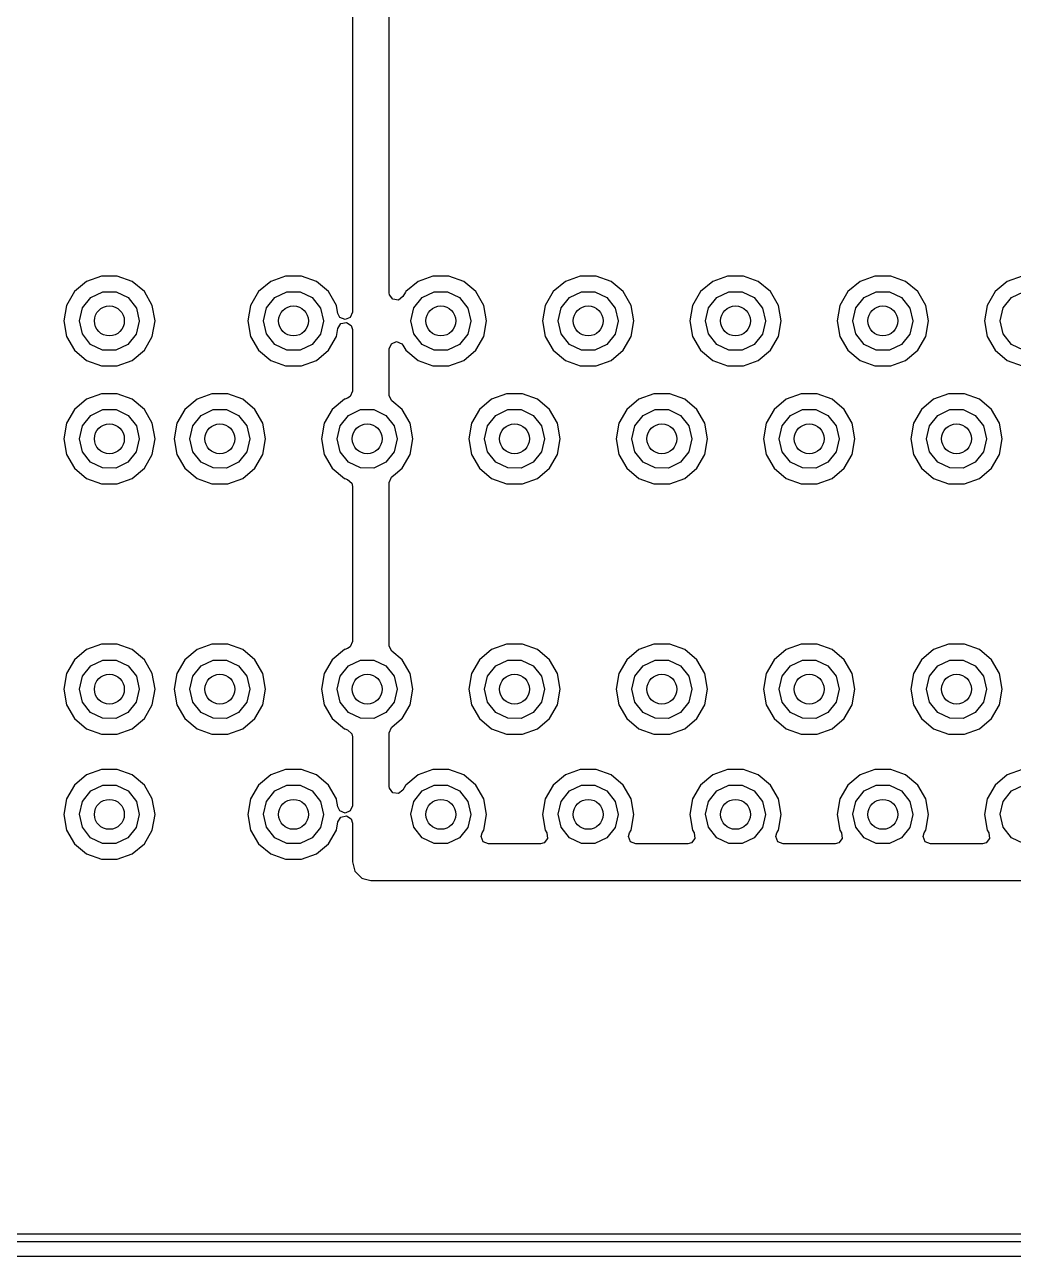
# Model space of a CAD drawing. Extents: x 2.01 to 4.77, y -4.11 to -1.35.
# Drawn here: x 2.5856 to 2.8498, y -4.1122 to -3.783 of the extents above; entities that cross this region are included whole.
import ezdxf

# ---------------------------------------------------------------- set-up
doc = ezdxf.new("R2010")
doc.units = 0
doc.header["$MEASUREMENT"] = 0
doc.layers.add('BLACK', color=7, linetype='CONTINUOUS')

msp = doc.modelspace()

# ---------------------------------------------------------------- linework, layer by layer
at = {"layer": 'BLACK', "linetype": 'CONTINUOUS'}
for p, q in [((2.68307, -3.85472), (2.68307, -3.75591)), ((2.67323, -3.77101), (2.67323, -3.85989)), ((2.60217, -3.85163), (2.59892, -3.85436)), ((2.60615, -3.85019), (2.60217, -3.85163)), ((2.61039, -3.85019), (2.60615, -3.85019)), ((2.61437, -3.85163), (2.61039, -3.85019)), ((2.61762, -3.85436), (2.61437, -3.85163)), ((2.65138, -3.85163), (2.64813, -3.85436)), ((2.65536, -3.85019), (2.65138, -3.85163)), ((2.6596, -3.85019), (2.65536, -3.85019)), ((2.66358, -3.85163), (2.6596, -3.85019)), ((2.66683, -3.85436), (2.66358, -3.85163)), ((2.69075, -3.85163), (2.6875, -3.85436)), ((2.69473, -3.85019), (2.69075, -3.85163)), ((2.69897, -3.85019), (2.69473, -3.85019)), ((2.70295, -3.85163), (2.69897, -3.85019)), ((2.7062, -3.85436), (2.70295, -3.85163)), ((2.73012, -3.85163), (2.72687, -3.85436)), ((2.7341, -3.85019), (2.73012, -3.85163)), ((2.73834, -3.85019), (2.7341, -3.85019)), ((2.74232, -3.85163), (2.73834, -3.85019)), ((2.74557, -3.85436), (2.74232, -3.85163)), ((2.76949, -3.85163), (2.76624, -3.85436)), ((2.77347, -3.85019), (2.76949, -3.85163)), ((2.77771, -3.85019), (2.77347, -3.85019)), ((2.78169, -3.85163), (2.77771, -3.85019)), ((2.78494, -3.85436), (2.78169, -3.85163)), ((2.80886, -3.85163), (2.80561, -3.85436)), ((2.81284, -3.85019), (2.80886, -3.85163)), ((2.81708, -3.85019), (2.81284, -3.85019)), ((2.82106, -3.85163), (2.81708, -3.85019)), ((2.82431, -3.85436), (2.82106, -3.85163)), ((2.84823, -3.85163), (2.84498, -3.85436)), ((2.85221, -3.85019), (2.84823, -3.85163)), ((2.59892, -3.85436), (2.5968, -3.85803)), ((2.60329, -3.85594), (2.6065, -3.8544)), ((2.6065, -3.8544), (2.61005, -3.85441)), ((2.61005, -3.85441), (2.61326, -3.85595)), ((2.61974, -3.85803), (2.61762, -3.85436)), ((2.64813, -3.85436), (2.64601, -3.85803)), ((2.6525, -3.85594), (2.65571, -3.8544)), ((2.65571, -3.8544), (2.65927, -3.85441)), ((2.65927, -3.85441), (2.66247, -3.85595)), ((2.66895, -3.85803), (2.66683, -3.85436)), ((2.68314, -3.85522), (2.68307, -3.85472)), ((2.68405, -3.85641), (2.68314, -3.85522)), ((2.68742, -3.85451), (2.68673, -3.8557)), ((2.6875, -3.85436), (2.68742, -3.85451)), ((2.69187, -3.85594), (2.69508, -3.8544)), ((2.69508, -3.8544), (2.69864, -3.85441)), ((2.69864, -3.85441), (2.70184, -3.85595)), ((2.70832, -3.85803), (2.7062, -3.85436)), ((2.72687, -3.85436), (2.72475, -3.85803)), ((2.73124, -3.85594), (2.73445, -3.8544)), ((2.73445, -3.8544), (2.73801, -3.85441)), ((2.73801, -3.85441), (2.74121, -3.85595)), ((2.74769, -3.85803), (2.74557, -3.85436)), ((2.76624, -3.85436), (2.76412, -3.85803)), ((2.77061, -3.85594), (2.77382, -3.8544)), ((2.77382, -3.8544), (2.77738, -3.85441)), ((2.77738, -3.85441), (2.78058, -3.85595)), ((2.78706, -3.85803), (2.78494, -3.85436)), ((2.80561, -3.85436), (2.80349, -3.85803)), ((2.80998, -3.85594), (2.81319, -3.8544)), ((2.81319, -3.8544), (2.81675, -3.85441)), ((2.81675, -3.85441), (2.81995, -3.85595)), ((2.82643, -3.85803), (2.82431, -3.85436)), ((2.84498, -3.85436), (2.84286, -3.85803)), ((2.84935, -3.85594), (2.85256, -3.8544)), ((2.5968, -3.85803), (2.59606, -3.8622)), ((2.60027, -3.86219), (2.60107, -3.85872)), ((2.60107, -3.85872), (2.60329, -3.85594)), ((2.61326, -3.85595), (2.61548, -3.85874)), ((2.61548, -3.85874), (2.61627, -3.8622)), ((2.62047, -3.8622), (2.61974, -3.85803)), ((2.64601, -3.85803), (2.64528, -3.8622)), ((2.64948, -3.86219), (2.65028, -3.85872)), ((2.65028, -3.85872), (2.6525, -3.85594)), ((2.66247, -3.85595), (2.66469, -3.85874)), ((2.66469, -3.85874), (2.66548, -3.8622)), ((2.66898, -3.8582), (2.66895, -3.85803)), ((2.66934, -3.86023), (2.66898, -3.8582)), ((2.68554, -3.85661), (2.68405, -3.85641)), ((2.68673, -3.8557), (2.68554, -3.85661)), ((2.68885, -3.86219), (2.68965, -3.85872)), ((2.68965, -3.85872), (2.69187, -3.85594)), ((2.70184, -3.85595), (2.70406, -3.85874)), ((2.70406, -3.85874), (2.70485, -3.8622)), ((2.70906, -3.8622), (2.70832, -3.85803)), ((2.72475, -3.85803), (2.72402, -3.8622)), ((2.72822, -3.86219), (2.72902, -3.85872)), ((2.72902, -3.85872), (2.73124, -3.85594)), ((2.74121, -3.85595), (2.74343, -3.85874)), ((2.74343, -3.85874), (2.74422, -3.8622)), ((2.74843, -3.8622), (2.74769, -3.85803)), ((2.76412, -3.85803), (2.76339, -3.8622)), ((2.76759, -3.86219), (2.76839, -3.85872)), ((2.76839, -3.85872), (2.77061, -3.85594)), ((2.78058, -3.85595), (2.7828, -3.85874)), ((2.7828, -3.85874), (2.78359, -3.8622)), ((2.7878, -3.8622), (2.78706, -3.85803)), ((2.80349, -3.85803), (2.80276, -3.8622)), ((2.80696, -3.86219), (2.80776, -3.85872)), ((2.80776, -3.85872), (2.80998, -3.85594)), ((2.81995, -3.85595), (2.82217, -3.85874)), ((2.82217, -3.85874), (2.82296, -3.8622)), ((2.82717, -3.8622), (2.82643, -3.85803)), ((2.84286, -3.85803), (2.84213, -3.8622)), ((2.84633, -3.86219), (2.84713, -3.85872)), ((2.84713, -3.85872), (2.84935, -3.85594)), ((2.66988, -3.86127), (2.66934, -3.86023)), ((2.67127, -3.86185), (2.66988, -3.86127)), ((2.67265, -3.86127), (2.67127, -3.86185)), ((2.67323, -3.85989), (2.67265, -3.86127)), ((2.59606, -3.8622), (2.5968, -3.86638)), ((2.60105, -3.86566), (2.60027, -3.86219)), ((2.61627, -3.86223), (2.61546, -3.8657)), ((2.61627, -3.8622), (2.61627, -3.86223)), ((2.61974, -3.86638), (2.62047, -3.8622)), ((2.64528, -3.8622), (2.64601, -3.86638)), ((2.65027, -3.86566), (2.64948, -3.86219)), ((2.66548, -3.86223), (2.66468, -3.8657)), ((2.66548, -3.8622), (2.66548, -3.86223)), ((2.66895, -3.86638), (2.66934, -3.86418)), ((2.66934, -3.86418), (2.67014, -3.86292)), ((2.67014, -3.86292), (2.67161, -3.86259)), ((2.67161, -3.86259), (2.67287, -3.8634)), ((2.67287, -3.8634), (2.67323, -3.86452)), ((2.67323, -3.86452), (2.67323, -3.88097)), ((2.68964, -3.86566), (2.68885, -3.86219)), ((2.70485, -3.86223), (2.70405, -3.8657)), ((2.70485, -3.8622), (2.70485, -3.86223)), ((2.70832, -3.86638), (2.70906, -3.8622)), ((2.72402, -3.8622), (2.72475, -3.86638)), ((2.72901, -3.86566), (2.72822, -3.86219)), ((2.74422, -3.86223), (2.74342, -3.8657)), ((2.74422, -3.8622), (2.74422, -3.86223)), ((2.74769, -3.86638), (2.74843, -3.8622)), ((2.76339, -3.8622), (2.76412, -3.86638)), ((2.76838, -3.86566), (2.76759, -3.86219)), ((2.78359, -3.86223), (2.78279, -3.8657)), ((2.78359, -3.8622), (2.78359, -3.86223)), ((2.78706, -3.86638), (2.7878, -3.8622)), ((2.80276, -3.8622), (2.80349, -3.86638)), ((2.80775, -3.86566), (2.80696, -3.86219)), ((2.82296, -3.86223), (2.82216, -3.8657)), ((2.82296, -3.8622), (2.82296, -3.86223)), ((2.82643, -3.86638), (2.82717, -3.8622)), ((2.84213, -3.8622), (2.84286, -3.86638)), ((2.84712, -3.86566), (2.84633, -3.86219)), ((2.5968, -3.86638), (2.59892, -3.87005)), ((2.60327, -3.86845), (2.60105, -3.86566)), ((2.60647, -3.87), (2.60327, -3.86845)), ((2.61324, -3.86847), (2.61003, -3.87001)), ((2.61546, -3.8657), (2.61324, -3.86847)), ((2.61762, -3.87005), (2.61974, -3.86638)), ((2.64601, -3.86638), (2.64813, -3.87005)), ((2.65248, -3.86845), (2.65027, -3.86566)), ((2.65568, -3.87), (2.65248, -3.86845)), ((2.66245, -3.86847), (2.65924, -3.87001)), ((2.66468, -3.8657), (2.66245, -3.86847)), ((2.66683, -3.87005), (2.66895, -3.86638)), ((2.68307, -3.86969), (2.68365, -3.86831)), ((2.68365, -3.86831), (2.68503, -3.86773)), ((2.68503, -3.86773), (2.68642, -3.86831)), ((2.68642, -3.86831), (2.68673, -3.86871)), ((2.69185, -3.86845), (2.68964, -3.86566)), ((2.69505, -3.87), (2.69185, -3.86845)), ((2.70182, -3.86847), (2.69861, -3.87001)), ((2.70405, -3.8657), (2.70182, -3.86847)), ((2.7062, -3.87005), (2.70832, -3.86638)), ((2.72475, -3.86638), (2.72687, -3.87005)), ((2.73122, -3.86845), (2.72901, -3.86566)), ((2.73442, -3.87), (2.73122, -3.86845)), ((2.74119, -3.86847), (2.73798, -3.87001)), ((2.74342, -3.8657), (2.74119, -3.86847)), ((2.74557, -3.87005), (2.74769, -3.86638)), ((2.76412, -3.86638), (2.76624, -3.87005)), ((2.77059, -3.86845), (2.76838, -3.86566)), ((2.77379, -3.87), (2.77059, -3.86845)), ((2.78056, -3.86847), (2.77735, -3.87001)), ((2.78279, -3.8657), (2.78056, -3.86847)), ((2.78494, -3.87005), (2.78706, -3.86638)), ((2.80349, -3.86638), (2.80561, -3.87005)), ((2.80996, -3.86845), (2.80775, -3.86566)), ((2.81316, -3.87), (2.80996, -3.86845)), ((2.81993, -3.86847), (2.81672, -3.87001)), ((2.82216, -3.8657), (2.81993, -3.86847)), ((2.82431, -3.87005), (2.82643, -3.86638)), ((2.84286, -3.86638), (2.84498, -3.87005)), ((2.84933, -3.86845), (2.84712, -3.86566)), ((2.85253, -3.87), (2.84933, -3.86845)), ((2.59892, -3.87005), (2.60217, -3.87277)), ((2.61003, -3.87001), (2.60647, -3.87)), ((2.61437, -3.87277), (2.61762, -3.87005)), ((2.64813, -3.87005), (2.65138, -3.87277)), ((2.65924, -3.87001), (2.65568, -3.87)), ((2.66358, -3.87277), (2.66683, -3.87005)), ((2.68307, -3.88205), (2.68307, -3.86969)), ((2.68673, -3.86871), (2.6875, -3.87005)), ((2.6875, -3.87005), (2.69075, -3.87277)), ((2.69861, -3.87001), (2.69505, -3.87)), ((2.70295, -3.87277), (2.7062, -3.87005)), ((2.72687, -3.87005), (2.73012, -3.87277)), ((2.73798, -3.87001), (2.73442, -3.87)), ((2.74232, -3.87277), (2.74557, -3.87005)), ((2.76624, -3.87005), (2.76949, -3.87277)), ((2.77735, -3.87001), (2.77379, -3.87)), ((2.78169, -3.87277), (2.78494, -3.87005)), ((2.80561, -3.87005), (2.80886, -3.87277)), ((2.81672, -3.87001), (2.81316, -3.87)), ((2.82106, -3.87277), (2.82431, -3.87005)), ((2.84498, -3.87005), (2.84823, -3.87277)), ((2.60217, -3.87277), (2.60615, -3.87422)), ((2.60615, -3.87422), (2.61039, -3.87422)), ((2.61039, -3.87422), (2.61437, -3.87277)), ((2.65138, -3.87277), (2.65536, -3.87422)), ((2.65536, -3.87422), (2.6596, -3.87422)), ((2.6596, -3.87422), (2.66358, -3.87277)), ((2.69075, -3.87277), (2.69473, -3.87422)), ((2.69473, -3.87422), (2.69897, -3.87422)), ((2.69897, -3.87422), (2.70295, -3.87277)), ((2.73012, -3.87277), (2.7341, -3.87422)), ((2.7341, -3.87422), (2.73834, -3.87422)), ((2.73834, -3.87422), (2.74232, -3.87277)), ((2.76949, -3.87277), (2.77347, -3.87422)), ((2.77347, -3.87422), (2.77771, -3.87422)), ((2.77771, -3.87422), (2.78169, -3.87277)), ((2.80886, -3.87277), (2.81284, -3.87422)), ((2.81284, -3.87422), (2.81708, -3.87422)), ((2.81708, -3.87422), (2.82106, -3.87277)), ((2.84823, -3.87277), (2.85221, -3.87422)), ((2.60615, -3.88168), (2.60217, -3.88313)), ((2.61039, -3.88168), (2.60615, -3.88168)), ((2.61437, -3.88313), (2.61039, -3.88168)), ((2.63568, -3.88168), (2.63169, -3.88313)), ((2.63991, -3.88168), (2.63568, -3.88168)), ((2.6439, -3.88313), (2.63991, -3.88168)), ((2.67323, -3.88097), (2.67265, -3.88236)), ((2.71442, -3.88168), (2.71043, -3.88313)), ((2.71865, -3.88168), (2.71442, -3.88168)), ((2.72264, -3.88313), (2.71865, -3.88168)), ((2.75379, -3.88168), (2.7498, -3.88313)), ((2.75802, -3.88168), (2.75379, -3.88168)), ((2.76201, -3.88313), (2.75802, -3.88168)), ((2.79316, -3.88168), (2.78917, -3.88313)), ((2.79739, -3.88168), (2.79316, -3.88168)), ((2.80138, -3.88313), (2.79739, -3.88168)), ((2.83253, -3.88168), (2.82854, -3.88313)), ((2.83677, -3.88168), (2.83253, -3.88168)), ((2.84075, -3.88313), (2.83677, -3.88168)), ((2.60217, -3.88313), (2.59892, -3.88586)), ((2.61762, -3.88586), (2.61437, -3.88313)), ((2.63169, -3.88313), (2.62845, -3.88586)), ((2.64714, -3.88586), (2.6439, -3.88313)), ((2.67106, -3.88313), (2.66782, -3.88586)), ((2.67122, -3.88307), (2.67106, -3.88313)), ((2.67194, -3.88281), (2.67122, -3.88307)), ((2.67122, -3.88307), (2.67122, -3.88307)), ((2.67265, -3.88236), (2.67194, -3.88281)), ((2.68308, -3.88222), (2.68307, -3.88205)), ((2.68377, -3.88355), (2.68308, -3.88222)), ((2.68651, -3.88586), (2.68377, -3.88355)), ((2.71043, -3.88313), (2.70719, -3.88586)), ((2.72589, -3.88586), (2.72264, -3.88313)), ((2.7498, -3.88313), (2.74656, -3.88586)), ((2.76526, -3.88586), (2.76201, -3.88313)), ((2.78917, -3.88313), (2.78593, -3.88586)), ((2.80463, -3.88586), (2.80138, -3.88313)), ((2.82854, -3.88313), (2.8253, -3.88586)), ((2.844, -3.88586), (2.84075, -3.88313)), ((2.59892, -3.88586), (2.5968, -3.88953)), ((2.60107, -3.89022), (2.60329, -3.88744)), ((2.60329, -3.88744), (2.6065, -3.8859)), ((2.6065, -3.8859), (2.61005, -3.8859)), ((2.61005, -3.8859), (2.61326, -3.88745)), ((2.61326, -3.88745), (2.61548, -3.89023)), ((2.61974, -3.88953), (2.61762, -3.88586)), ((2.62845, -3.88586), (2.62633, -3.88953)), ((2.63059, -3.89022), (2.63282, -3.88744)), ((2.63282, -3.88744), (2.63602, -3.8859)), ((2.63602, -3.8859), (2.63958, -3.8859)), ((2.63958, -3.8859), (2.64279, -3.88745)), ((2.64279, -3.88745), (2.645, -3.89023)), ((2.64926, -3.88953), (2.64714, -3.88586)), ((2.66782, -3.88586), (2.6657, -3.88953)), ((2.66996, -3.89022), (2.67219, -3.88744)), ((2.67219, -3.88744), (2.67539, -3.8859)), ((2.67539, -3.8859), (2.67895, -3.8859)), ((2.67895, -3.8859), (2.68216, -3.88745)), ((2.68216, -3.88745), (2.68437, -3.89023)), ((2.68863, -3.88953), (2.68651, -3.88586)), ((2.70719, -3.88586), (2.70507, -3.88953)), ((2.70933, -3.89022), (2.71156, -3.88744)), ((2.71156, -3.88744), (2.71476, -3.8859)), ((2.71476, -3.8859), (2.71832, -3.8859)), ((2.71832, -3.8859), (2.72153, -3.88745)), ((2.72153, -3.88745), (2.72374, -3.89023)), ((2.728, -3.88953), (2.72589, -3.88586)), ((2.74656, -3.88586), (2.74444, -3.88953)), ((2.7487, -3.89022), (2.75093, -3.88744)), ((2.75093, -3.88744), (2.75413, -3.8859)), ((2.75413, -3.8859), (2.75769, -3.8859)), ((2.75769, -3.8859), (2.7609, -3.88745)), ((2.7609, -3.88745), (2.76311, -3.89023)), ((2.76737, -3.88953), (2.76526, -3.88586)), ((2.78593, -3.88586), (2.78381, -3.88953)), ((2.78807, -3.89022), (2.7903, -3.88744)), ((2.7903, -3.88744), (2.7935, -3.8859)), ((2.7935, -3.8859), (2.79706, -3.8859)), ((2.79706, -3.8859), (2.80027, -3.88745)), ((2.80027, -3.88745), (2.80248, -3.89023)), ((2.80674, -3.88953), (2.80463, -3.88586)), ((2.8253, -3.88586), (2.82318, -3.88953)), ((2.82744, -3.89022), (2.82967, -3.88744)), ((2.82967, -3.88744), (2.83287, -3.8859)), ((2.83287, -3.8859), (2.83643, -3.8859)), ((2.83643, -3.8859), (2.83964, -3.88745)), ((2.83964, -3.88745), (2.84185, -3.89023)), ((2.84611, -3.88953), (2.844, -3.88586)), ((2.5968, -3.88953), (2.59606, -3.8937)), ((2.60027, -3.89369), (2.60107, -3.89022)), ((2.61548, -3.89023), (2.61627, -3.8937)), ((2.62047, -3.8937), (2.61974, -3.88953)), ((2.62633, -3.88953), (2.62559, -3.8937)), ((2.6298, -3.89369), (2.63059, -3.89022)), ((2.645, -3.89023), (2.6458, -3.8937)), ((2.65, -3.8937), (2.64926, -3.88953)), ((2.6657, -3.88953), (2.66496, -3.8937)), ((2.66917, -3.89369), (2.66996, -3.89022)), ((2.68437, -3.89023), (2.68517, -3.8937)), ((2.68937, -3.8937), (2.68863, -3.88953)), ((2.70507, -3.88953), (2.70433, -3.8937)), ((2.70854, -3.89369), (2.70933, -3.89022)), ((2.72374, -3.89023), (2.72454, -3.8937)), ((2.72874, -3.8937), (2.728, -3.88953)), ((2.74444, -3.88953), (2.7437, -3.8937)), ((2.74791, -3.89369), (2.7487, -3.89022)), ((2.76311, -3.89023), (2.76391, -3.8937)), ((2.76811, -3.8937), (2.76737, -3.88953)), ((2.78381, -3.88953), (2.78307, -3.8937)), ((2.78728, -3.89369), (2.78807, -3.89022)), ((2.80248, -3.89023), (2.80328, -3.8937)), ((2.80748, -3.8937), (2.80674, -3.88953)), ((2.82318, -3.88953), (2.82244, -3.8937)), ((2.82665, -3.89369), (2.82744, -3.89022)), ((2.84185, -3.89023), (2.84265, -3.8937)), ((2.84685, -3.8937), (2.84611, -3.88953)), ((2.59606, -3.8937), (2.5968, -3.89788)), ((2.60105, -3.89716), (2.60027, -3.89369)), ((2.61627, -3.89373), (2.61546, -3.8972)), ((2.61627, -3.8937), (2.61627, -3.89373)), ((2.61974, -3.89788), (2.62047, -3.8937)), ((2.62559, -3.8937), (2.62633, -3.89788)), ((2.63058, -3.89716), (2.6298, -3.89369)), ((2.6458, -3.89373), (2.64499, -3.8972)), ((2.6458, -3.8937), (2.6458, -3.89373)), ((2.64926, -3.89788), (2.65, -3.8937)), ((2.66496, -3.8937), (2.6657, -3.89788)), ((2.66995, -3.89716), (2.66917, -3.89369)), ((2.68517, -3.89373), (2.68436, -3.8972)), ((2.68517, -3.8937), (2.68517, -3.89373)), ((2.68863, -3.89788), (2.68937, -3.8937)), ((2.70433, -3.8937), (2.70507, -3.89788)), ((2.70932, -3.89716), (2.70854, -3.89369)), ((2.72454, -3.89373), (2.72373, -3.8972)), ((2.72454, -3.8937), (2.72454, -3.89373)), ((2.728, -3.89788), (2.72874, -3.8937)), ((2.7437, -3.8937), (2.74444, -3.89788)), ((2.74869, -3.89716), (2.74791, -3.89369)), ((2.76391, -3.89373), (2.7631, -3.8972)), ((2.76391, -3.8937), (2.76391, -3.89373)), ((2.76737, -3.89788), (2.76811, -3.8937)), ((2.78307, -3.8937), (2.78381, -3.89788)), ((2.78806, -3.89716), (2.78728, -3.89369)), ((2.80328, -3.89373), (2.80247, -3.8972)), ((2.80328, -3.8937), (2.80328, -3.89373)), ((2.80674, -3.89788), (2.80748, -3.8937)), ((2.82244, -3.8937), (2.82318, -3.89788)), ((2.82743, -3.89716), (2.82665, -3.89369)), ((2.84265, -3.89373), (2.84184, -3.8972)), ((2.84265, -3.8937), (2.84265, -3.89373)), ((2.84611, -3.89788), (2.84685, -3.8937)), ((2.5968, -3.89788), (2.59892, -3.90155)), ((2.60327, -3.89994), (2.60105, -3.89716)), ((2.61546, -3.8972), (2.61324, -3.89997)), ((2.61762, -3.90155), (2.61974, -3.89788)), ((2.62633, -3.89788), (2.62845, -3.90155)), ((2.63279, -3.89994), (2.63058, -3.89716)), ((2.64499, -3.8972), (2.64276, -3.89997)), ((2.64714, -3.90155), (2.64926, -3.89788)), ((2.6657, -3.89788), (2.66782, -3.90155)), ((2.67216, -3.89994), (2.66995, -3.89716)), ((2.68436, -3.8972), (2.68213, -3.89997)), ((2.68651, -3.90155), (2.68863, -3.89788)), ((2.70507, -3.89788), (2.70719, -3.90155)), ((2.71153, -3.89994), (2.70932, -3.89716)), ((2.72373, -3.8972), (2.7215, -3.89997)), ((2.72589, -3.90155), (2.728, -3.89788)), ((2.74444, -3.89788), (2.74656, -3.90155)), ((2.7509, -3.89994), (2.74869, -3.89716)), ((2.7631, -3.8972), (2.76087, -3.89997)), ((2.76526, -3.90155), (2.76737, -3.89788)), ((2.78381, -3.89788), (2.78593, -3.90155)), ((2.79027, -3.89994), (2.78806, -3.89716)), ((2.80247, -3.8972), (2.80024, -3.89997)), ((2.80463, -3.90155), (2.80674, -3.89788)), ((2.82318, -3.89788), (2.8253, -3.90155)), ((2.82964, -3.89994), (2.82743, -3.89716)), ((2.84184, -3.8972), (2.83961, -3.89997)), ((2.844, -3.90155), (2.84611, -3.89788)), ((2.59892, -3.90155), (2.60217, -3.90427)), ((2.60647, -3.9015), (2.60327, -3.89994)), ((2.61003, -3.90151), (2.60647, -3.9015)), ((2.61324, -3.89997), (2.61003, -3.90151)), ((2.61437, -3.90427), (2.61762, -3.90155)), ((2.62845, -3.90155), (2.63169, -3.90427)), ((2.636, -3.9015), (2.63279, -3.89994)), ((2.63955, -3.90151), (2.636, -3.9015)), ((2.64276, -3.89997), (2.63955, -3.90151)), ((2.6439, -3.90427), (2.64714, -3.90155)), ((2.66782, -3.90155), (2.67106, -3.90427)), ((2.67537, -3.9015), (2.67216, -3.89994)), ((2.67892, -3.90151), (2.67537, -3.9015)), ((2.68213, -3.89997), (2.67892, -3.90151)), ((2.6847, -3.90307), (2.68651, -3.90155)), ((2.70719, -3.90155), (2.71043, -3.90427)), ((2.71474, -3.9015), (2.71153, -3.89994)), ((2.71829, -3.90151), (2.71474, -3.9015)), ((2.7215, -3.89997), (2.71829, -3.90151)), ((2.72264, -3.90427), (2.72589, -3.90155)), ((2.74656, -3.90155), (2.7498, -3.90427)), ((2.75411, -3.9015), (2.7509, -3.89994)), ((2.75766, -3.90151), (2.75411, -3.9015)), ((2.76087, -3.89997), (2.75766, -3.90151)), ((2.76201, -3.90427), (2.76526, -3.90155)), ((2.78593, -3.90155), (2.78917, -3.90427)), ((2.79348, -3.9015), (2.79027, -3.89994)), ((2.79703, -3.90151), (2.79348, -3.9015)), ((2.80024, -3.89997), (2.79703, -3.90151)), ((2.80138, -3.90427), (2.80463, -3.90155)), ((2.8253, -3.90155), (2.82854, -3.90427)), ((2.83285, -3.9015), (2.82964, -3.89994)), ((2.8364, -3.90151), (2.83285, -3.9015)), ((2.83961, -3.89997), (2.8364, -3.90151)), ((2.84075, -3.90427), (2.844, -3.90155)), ((2.60217, -3.90427), (2.60615, -3.90572)), ((2.61039, -3.90572), (2.61437, -3.90427)), ((2.63169, -3.90427), (2.63568, -3.90572)), ((2.63991, -3.90572), (2.6439, -3.90427)), ((2.67106, -3.90427), (2.67122, -3.90433)), ((2.67122, -3.90433), (2.67122, -3.90433)), ((2.67122, -3.90433), (2.67194, -3.90459)), ((2.67194, -3.90459), (2.67304, -3.9056)), ((2.68307, -3.90535), (2.68365, -3.90396)), ((2.68365, -3.90396), (2.68377, -3.90385)), ((2.68377, -3.90385), (2.6847, -3.90307)), ((2.71043, -3.90427), (2.71442, -3.90572)), ((2.71865, -3.90572), (2.72264, -3.90427)), ((2.7498, -3.90427), (2.75379, -3.90572)), ((2.75802, -3.90572), (2.76201, -3.90427)), ((2.78917, -3.90427), (2.79316, -3.90572)), ((2.79739, -3.90572), (2.80138, -3.90427)), ((2.82854, -3.90427), (2.83253, -3.90572)), ((2.83677, -3.90572), (2.84075, -3.90427)), ((2.60615, -3.90572), (2.61039, -3.90572)), ((2.63568, -3.90572), (2.63991, -3.90572)), ((2.67304, -3.9056), (2.67323, -3.90643)), ((2.67323, -3.90643), (2.67323, -3.9479)), ((2.68307, -3.94898), (2.68307, -3.90535)), ((2.71442, -3.90572), (2.71865, -3.90572)), ((2.75379, -3.90572), (2.75802, -3.90572)), ((2.79316, -3.90572), (2.79739, -3.90572)), ((2.83253, -3.90572), (2.83677, -3.90572)), ((2.60217, -3.95006), (2.59892, -3.95278)), ((2.60615, -3.94861), (2.60217, -3.95006)), ((2.61039, -3.94861), (2.60615, -3.94861)), ((2.61437, -3.95006), (2.61039, -3.94861)), ((2.61762, -3.95278), (2.61437, -3.95006)), ((2.63169, -3.95006), (2.62845, -3.95278)), ((2.63568, -3.94861), (2.63169, -3.95006)), ((2.63991, -3.94861), (2.63568, -3.94861)), ((2.6439, -3.95006), (2.63991, -3.94861)), ((2.64714, -3.95278), (2.6439, -3.95006)), ((2.67106, -3.95006), (2.66782, -3.95278)), ((2.67122, -3.95), (2.67106, -3.95006)), ((2.67194, -3.94974), (2.67122, -3.95)), ((2.67122, -3.95), (2.67122, -3.95)), ((2.67265, -3.94929), (2.67194, -3.94974)), ((2.67323, -3.9479), (2.67265, -3.94929)), ((2.68308, -3.94915), (2.68307, -3.94898)), ((2.68377, -3.95048), (2.68308, -3.94915)), ((2.68651, -3.95278), (2.68377, -3.95048)), ((2.71043, -3.95006), (2.70719, -3.95278)), ((2.71442, -3.94861), (2.71043, -3.95006)), ((2.71865, -3.94861), (2.71442, -3.94861)), ((2.72264, -3.95006), (2.71865, -3.94861)), ((2.72589, -3.95278), (2.72264, -3.95006)), ((2.7498, -3.95006), (2.74656, -3.95278)), ((2.75379, -3.94861), (2.7498, -3.95006)), ((2.75802, -3.94861), (2.75379, -3.94861)), ((2.76201, -3.95006), (2.75802, -3.94861)), ((2.76526, -3.95278), (2.76201, -3.95006)), ((2.78917, -3.95006), (2.78593, -3.95278)), ((2.79316, -3.94861), (2.78917, -3.95006)), ((2.79739, -3.94861), (2.79316, -3.94861)), ((2.80138, -3.95006), (2.79739, -3.94861)), ((2.80463, -3.95278), (2.80138, -3.95006)), ((2.82854, -3.95006), (2.8253, -3.95278)), ((2.83253, -3.94861), (2.82854, -3.95006)), ((2.83677, -3.94861), (2.83253, -3.94861)), ((2.84075, -3.95006), (2.83677, -3.94861)), ((2.844, -3.95278), (2.84075, -3.95006)), ((2.59892, -3.95278), (2.5968, -3.95646)), ((2.60329, -3.95437), (2.6065, -3.95283)), ((2.6065, -3.95283), (2.61005, -3.95283)), ((2.61005, -3.95283), (2.61326, -3.95438)), ((2.61974, -3.95646), (2.61762, -3.95278)), ((2.62845, -3.95278), (2.62633, -3.95646)), ((2.63282, -3.95437), (2.63602, -3.95283)), ((2.63602, -3.95283), (2.63958, -3.95283)), ((2.63958, -3.95283), (2.64279, -3.95438)), ((2.64926, -3.95646), (2.64714, -3.95278)), ((2.66782, -3.95278), (2.6657, -3.95646)), ((2.67219, -3.95437), (2.67539, -3.95283)), ((2.67539, -3.95283), (2.67895, -3.95283)), ((2.67895, -3.95283), (2.68216, -3.95438)), ((2.68863, -3.95646), (2.68651, -3.95278)), ((2.70719, -3.95278), (2.70507, -3.95646)), ((2.71156, -3.95437), (2.71476, -3.95283)), ((2.71476, -3.95283), (2.71832, -3.95283)), ((2.71832, -3.95283), (2.72153, -3.95438)), ((2.728, -3.95646), (2.72589, -3.95278)), ((2.74656, -3.95278), (2.74444, -3.95646)), ((2.75093, -3.95437), (2.75413, -3.95283)), ((2.75413, -3.95283), (2.75769, -3.95283)), ((2.75769, -3.95283), (2.7609, -3.95438)), ((2.76737, -3.95646), (2.76526, -3.95278)), ((2.78593, -3.95278), (2.78381, -3.95646)), ((2.7903, -3.95437), (2.7935, -3.95283)), ((2.7935, -3.95283), (2.79706, -3.95283)), ((2.79706, -3.95283), (2.80027, -3.95438)), ((2.80674, -3.95646), (2.80463, -3.95278)), ((2.8253, -3.95278), (2.82318, -3.95646)), ((2.82967, -3.95437), (2.83287, -3.95283)), ((2.83287, -3.95283), (2.83643, -3.95283)), ((2.83643, -3.95283), (2.83964, -3.95438)), ((2.84611, -3.95646), (2.844, -3.95278)), ((2.5968, -3.95646), (2.59606, -3.96063)), ((2.60027, -3.96062), (2.60107, -3.95715)), ((2.60107, -3.95715), (2.60329, -3.95437)), ((2.61326, -3.95438), (2.61548, -3.95716)), ((2.61548, -3.95716), (2.61627, -3.96063)), ((2.62047, -3.96063), (2.61974, -3.95646)), ((2.62633, -3.95646), (2.62559, -3.96063)), ((2.6298, -3.96062), (2.63059, -3.95715)), ((2.63059, -3.95715), (2.63282, -3.95437)), ((2.64279, -3.95438), (2.645, -3.95716)), ((2.645, -3.95716), (2.6458, -3.96063)), ((2.65, -3.96063), (2.64926, -3.95646)), ((2.6657, -3.95646), (2.66496, -3.96063)), ((2.66917, -3.96062), (2.66996, -3.95715)), ((2.66996, -3.95715), (2.67219, -3.95437)), ((2.68216, -3.95438), (2.68437, -3.95716)), ((2.68437, -3.95716), (2.68517, -3.96063)), ((2.68937, -3.96063), (2.68863, -3.95646)), ((2.70507, -3.95646), (2.70433, -3.96063)), ((2.70854, -3.96062), (2.70933, -3.95715)), ((2.70933, -3.95715), (2.71156, -3.95437)), ((2.72153, -3.95438), (2.72374, -3.95716)), ((2.72374, -3.95716), (2.72454, -3.96063)), ((2.72874, -3.96063), (2.728, -3.95646)), ((2.74444, -3.95646), (2.7437, -3.96063)), ((2.74791, -3.96062), (2.7487, -3.95715)), ((2.7487, -3.95715), (2.75093, -3.95437)), ((2.7609, -3.95438), (2.76311, -3.95716)), ((2.76311, -3.95716), (2.76391, -3.96063)), ((2.76811, -3.96063), (2.76737, -3.95646)), ((2.78381, -3.95646), (2.78307, -3.96063)), ((2.78728, -3.96062), (2.78807, -3.95715)), ((2.78807, -3.95715), (2.7903, -3.95437)), ((2.80027, -3.95438), (2.80248, -3.95716)), ((2.80248, -3.95716), (2.80328, -3.96063)), ((2.80748, -3.96063), (2.80674, -3.95646)), ((2.82318, -3.95646), (2.82244, -3.96063)), ((2.82665, -3.96062), (2.82744, -3.95715)), ((2.82744, -3.95715), (2.82967, -3.95437)), ((2.83964, -3.95438), (2.84185, -3.95716)), ((2.84185, -3.95716), (2.84265, -3.96063)), ((2.84685, -3.96063), (2.84611, -3.95646)), ((2.59606, -3.96063), (2.5968, -3.9648)), ((2.60105, -3.96409), (2.60027, -3.96062)), ((2.61627, -3.96066), (2.61546, -3.96412)), ((2.61627, -3.96063), (2.61627, -3.96066)), ((2.61974, -3.9648), (2.62047, -3.96063)), ((2.62559, -3.96063), (2.62633, -3.9648)), ((2.63058, -3.96409), (2.6298, -3.96062)), ((2.6458, -3.96066), (2.64499, -3.96412)), ((2.6458, -3.96063), (2.6458, -3.96066)), ((2.64926, -3.9648), (2.65, -3.96063)), ((2.66496, -3.96063), (2.6657, -3.9648)), ((2.66995, -3.96409), (2.66917, -3.96062)), ((2.68517, -3.96066), (2.68436, -3.96412)), ((2.68517, -3.96063), (2.68517, -3.96066)), ((2.68863, -3.9648), (2.68937, -3.96063)), ((2.70433, -3.96063), (2.70507, -3.9648)), ((2.70932, -3.96409), (2.70854, -3.96062)), ((2.72454, -3.96066), (2.72373, -3.96412)), ((2.72454, -3.96063), (2.72454, -3.96066)), ((2.728, -3.9648), (2.72874, -3.96063)), ((2.7437, -3.96063), (2.74444, -3.9648)), ((2.74869, -3.96409), (2.74791, -3.96062)), ((2.76391, -3.96066), (2.7631, -3.96412)), ((2.76391, -3.96063), (2.76391, -3.96066)), ((2.76737, -3.9648), (2.76811, -3.96063)), ((2.78307, -3.96063), (2.78381, -3.9648)), ((2.78806, -3.96409), (2.78728, -3.96062)), ((2.80328, -3.96066), (2.80247, -3.96412)), ((2.80328, -3.96063), (2.80328, -3.96066)), ((2.80674, -3.9648), (2.80748, -3.96063)), ((2.82244, -3.96063), (2.82318, -3.9648)), ((2.82743, -3.96409), (2.82665, -3.96062)), ((2.84265, -3.96066), (2.84184, -3.96412)), ((2.84265, -3.96063), (2.84265, -3.96066)), ((2.84611, -3.9648), (2.84685, -3.96063)), ((2.60327, -3.96687), (2.60105, -3.96409)), ((2.61546, -3.96412), (2.61324, -3.9669)), ((2.63279, -3.96687), (2.63058, -3.96409)), ((2.64499, -3.96412), (2.64276, -3.9669)), ((2.67216, -3.96687), (2.66995, -3.96409)), ((2.68436, -3.96412), (2.68213, -3.9669)), ((2.71153, -3.96687), (2.70932, -3.96409)), ((2.72373, -3.96412), (2.7215, -3.9669)), ((2.7509, -3.96687), (2.74869, -3.96409)), ((2.7631, -3.96412), (2.76087, -3.9669)), ((2.79027, -3.96687), (2.78806, -3.96409)), ((2.80247, -3.96412), (2.80024, -3.9669)), ((2.82964, -3.96687), (2.82743, -3.96409)), ((2.84184, -3.96412), (2.83961, -3.9669)), ((2.5968, -3.9648), (2.59892, -3.96848)), ((2.60647, -3.96842), (2.60327, -3.96687)), ((2.61324, -3.9669), (2.61003, -3.96843)), ((2.61762, -3.96848), (2.61974, -3.9648)), ((2.62633, -3.9648), (2.62845, -3.96848)), ((2.636, -3.96842), (2.63279, -3.96687)), ((2.64276, -3.9669), (2.63955, -3.96843)), ((2.64714, -3.96848), (2.64926, -3.9648)), ((2.6657, -3.9648), (2.66782, -3.96848)), ((2.67537, -3.96842), (2.67216, -3.96687)), ((2.68213, -3.9669), (2.67892, -3.96843)), ((2.68651, -3.96848), (2.68863, -3.9648)), ((2.70507, -3.9648), (2.70719, -3.96848)), ((2.71474, -3.96842), (2.71153, -3.96687)), ((2.7215, -3.9669), (2.71829, -3.96843)), ((2.72589, -3.96848), (2.728, -3.9648)), ((2.74444, -3.9648), (2.74656, -3.96848)), ((2.75411, -3.96842), (2.7509, -3.96687)), ((2.76087, -3.9669), (2.75766, -3.96843)), ((2.76526, -3.96848), (2.76737, -3.9648)), ((2.78381, -3.9648), (2.78593, -3.96848)), ((2.79348, -3.96842), (2.79027, -3.96687)), ((2.80024, -3.9669), (2.79703, -3.96843)), ((2.80463, -3.96848), (2.80674, -3.9648)), ((2.82318, -3.9648), (2.8253, -3.96848)), ((2.83285, -3.96842), (2.82964, -3.96687)), ((2.83961, -3.9669), (2.8364, -3.96843)), ((2.844, -3.96848), (2.84611, -3.9648)), ((2.59892, -3.96848), (2.60217, -3.9712)), ((2.61003, -3.96843), (2.60647, -3.96842)), ((2.61437, -3.9712), (2.61762, -3.96848)), ((2.62845, -3.96848), (2.63169, -3.9712)), ((2.63955, -3.96843), (2.636, -3.96842)), ((2.6439, -3.9712), (2.64714, -3.96848)), ((2.66782, -3.96848), (2.67106, -3.9712)), ((2.67892, -3.96843), (2.67537, -3.96842)), ((2.68377, -3.97078), (2.68638, -3.96859)), ((2.68638, -3.96859), (2.68651, -3.96848)), ((2.70719, -3.96848), (2.71043, -3.9712)), ((2.71829, -3.96843), (2.71474, -3.96842)), ((2.72264, -3.9712), (2.72589, -3.96848)), ((2.74656, -3.96848), (2.7498, -3.9712)), ((2.75766, -3.96843), (2.75411, -3.96842)), ((2.76201, -3.9712), (2.76526, -3.96848)), ((2.78593, -3.96848), (2.78917, -3.9712)), ((2.79703, -3.96843), (2.79348, -3.96842)), ((2.80138, -3.9712), (2.80463, -3.96848)), ((2.8253, -3.96848), (2.82854, -3.9712)), ((2.8364, -3.96843), (2.83285, -3.96842)), ((2.84075, -3.9712), (2.844, -3.96848)), ((2.60217, -3.9712), (2.60615, -3.97265)), ((2.60615, -3.97265), (2.61039, -3.97265)), ((2.61039, -3.97265), (2.61437, -3.9712)), ((2.63169, -3.9712), (2.63568, -3.97265)), ((2.63568, -3.97265), (2.63991, -3.97265)), ((2.63991, -3.97265), (2.6439, -3.9712)), ((2.67106, -3.9712), (2.67122, -3.97126)), ((2.67122, -3.97126), (2.67122, -3.97126)), ((2.67122, -3.97126), (2.67194, -3.97152)), ((2.67194, -3.97152), (2.67304, -3.97253)), ((2.67304, -3.97253), (2.67323, -3.97336)), ((2.67323, -3.97336), (2.67323, -3.99178)), ((2.68307, -3.97228), (2.68365, -3.97089)), ((2.68307, -3.9866), (2.68307, -3.97228)), ((2.68365, -3.97089), (2.68377, -3.97078)), ((2.71043, -3.9712), (2.71442, -3.97265)), ((2.71442, -3.97265), (2.71865, -3.97265)), ((2.71865, -3.97265), (2.72264, -3.9712)), ((2.7498, -3.9712), (2.75379, -3.97265)), ((2.75379, -3.97265), (2.75802, -3.97265)), ((2.75802, -3.97265), (2.76201, -3.9712)), ((2.78917, -3.9712), (2.79316, -3.97265)), ((2.79316, -3.97265), (2.79739, -3.97265)), ((2.79739, -3.97265), (2.80138, -3.9712)), ((2.82854, -3.9712), (2.83253, -3.97265)), ((2.83253, -3.97265), (2.83677, -3.97265)), ((2.83677, -3.97265), (2.84075, -3.9712)), ((2.60217, -3.98352), (2.59892, -3.98625)), ((2.60615, -3.98207), (2.60217, -3.98352)), ((2.61039, -3.98207), (2.60615, -3.98207)), ((2.61437, -3.98352), (2.61039, -3.98207)), ((2.61762, -3.98625), (2.61437, -3.98352)), ((2.65138, -3.98352), (2.64813, -3.98625)), ((2.65536, -3.98207), (2.65138, -3.98352)), ((2.6596, -3.98207), (2.65536, -3.98207)), ((2.66358, -3.98352), (2.6596, -3.98207)), ((2.66683, -3.98625), (2.66358, -3.98352)), ((2.69075, -3.98352), (2.6875, -3.98625)), ((2.69473, -3.98207), (2.69075, -3.98352)), ((2.69897, -3.98207), (2.69473, -3.98207)), ((2.70295, -3.98352), (2.69897, -3.98207)), ((2.7062, -3.98625), (2.70295, -3.98352)), ((2.73012, -3.98352), (2.72687, -3.98625)), ((2.7341, -3.98207), (2.73012, -3.98352)), ((2.73834, -3.98207), (2.7341, -3.98207)), ((2.74232, -3.98352), (2.73834, -3.98207)), ((2.74557, -3.98625), (2.74232, -3.98352)), ((2.76949, -3.98352), (2.76624, -3.98625)), ((2.77347, -3.98207), (2.76949, -3.98352)), ((2.77771, -3.98207), (2.77347, -3.98207)), ((2.78169, -3.98352), (2.77771, -3.98207)), ((2.78494, -3.98625), (2.78169, -3.98352)), ((2.80886, -3.98352), (2.80561, -3.98625)), ((2.81284, -3.98207), (2.80886, -3.98352)), ((2.81708, -3.98207), (2.81284, -3.98207)), ((2.82106, -3.98352), (2.81708, -3.98207)), ((2.82431, -3.98625), (2.82106, -3.98352)), ((2.84823, -3.98352), (2.84498, -3.98625)), ((2.85221, -3.98207), (2.84823, -3.98352)), ((2.59892, -3.98625), (2.5968, -3.98992)), ((2.60329, -3.98783), (2.6065, -3.98629)), ((2.6065, -3.98629), (2.61005, -3.9863)), ((2.61005, -3.9863), (2.61326, -3.98784)), ((2.61974, -3.98992), (2.61762, -3.98625)), ((2.64813, -3.98625), (2.64601, -3.98992)), ((2.6525, -3.98783), (2.65571, -3.98629)), ((2.65571, -3.98629), (2.65927, -3.9863)), ((2.65927, -3.9863), (2.66247, -3.98784)), ((2.66895, -3.98992), (2.66683, -3.98625)), ((2.68314, -3.98711), (2.68307, -3.9866)), ((2.68405, -3.9883), (2.68314, -3.98711)), ((2.68742, -3.9864), (2.68673, -3.98759)), ((2.6875, -3.98625), (2.68742, -3.9864)), ((2.69187, -3.98783), (2.69508, -3.98629)), ((2.69508, -3.98629), (2.69864, -3.9863)), ((2.69864, -3.9863), (2.70184, -3.98784)), ((2.70832, -3.98992), (2.7062, -3.98625)), ((2.72687, -3.98625), (2.72475, -3.98992)), ((2.73124, -3.98783), (2.73445, -3.98629)), ((2.73445, -3.98629), (2.73801, -3.9863)), ((2.73801, -3.9863), (2.74121, -3.98784)), ((2.74769, -3.98992), (2.74557, -3.98625)), ((2.76624, -3.98625), (2.76412, -3.98992)), ((2.77061, -3.98783), (2.77382, -3.98629)), ((2.77382, -3.98629), (2.77738, -3.9863)), ((2.77738, -3.9863), (2.78058, -3.98784)), ((2.78706, -3.98992), (2.78494, -3.98625)), ((2.80561, -3.98625), (2.80349, -3.98992)), ((2.80998, -3.98783), (2.81319, -3.98629)), ((2.81319, -3.98629), (2.81675, -3.9863)), ((2.81675, -3.9863), (2.81995, -3.98784)), ((2.82643, -3.98992), (2.82431, -3.98625)), ((2.84498, -3.98625), (2.84286, -3.98992)), ((2.84935, -3.98783), (2.85256, -3.98629)), ((2.5968, -3.98992), (2.59606, -3.99409)), ((2.60107, -3.99061), (2.60329, -3.98783)), ((2.61326, -3.98784), (2.61548, -3.99063)), ((2.62047, -3.99409), (2.61974, -3.98992)), ((2.64601, -3.98992), (2.64528, -3.99409)), ((2.65028, -3.99061), (2.6525, -3.98783)), ((2.66247, -3.98784), (2.66469, -3.99063)), ((2.66898, -3.99009), (2.66895, -3.98992)), ((2.66934, -3.99212), (2.66898, -3.99009)), ((2.68554, -3.9885), (2.68405, -3.9883)), ((2.68673, -3.98759), (2.68554, -3.9885)), ((2.68965, -3.99061), (2.69187, -3.98783)), ((2.70184, -3.98784), (2.70406, -3.99063)), ((2.70906, -3.99409), (2.70832, -3.98992)), ((2.72475, -3.98992), (2.72402, -3.99409)), ((2.72902, -3.99061), (2.73124, -3.98783)), ((2.74121, -3.98784), (2.74343, -3.99063)), ((2.74843, -3.99409), (2.74769, -3.98992)), ((2.76412, -3.98992), (2.76339, -3.99409)), ((2.76839, -3.99061), (2.77061, -3.98783)), ((2.78058, -3.98784), (2.7828, -3.99063)), ((2.7878, -3.99409), (2.78706, -3.98992)), ((2.80349, -3.98992), (2.80276, -3.99409)), ((2.80776, -3.99061), (2.80998, -3.98783)), ((2.81995, -3.98784), (2.82217, -3.99063)), ((2.82717, -3.99409), (2.82643, -3.98992)), ((2.84286, -3.98992), (2.84213, -3.99409)), ((2.84713, -3.99061), (2.84935, -3.98783)), ((2.60027, -3.99408), (2.60107, -3.99061)), ((2.61548, -3.99063), (2.61627, -3.99409)), ((2.64948, -3.99408), (2.65028, -3.99061)), ((2.66469, -3.99063), (2.66548, -3.99409)), ((2.66988, -3.99316), (2.66934, -3.99212)), ((2.67127, -3.99374), (2.66988, -3.99316)), ((2.67265, -3.99316), (2.67127, -3.99374)), ((2.67323, -3.99178), (2.67265, -3.99316)), ((2.68885, -3.99408), (2.68965, -3.99061)), ((2.70406, -3.99063), (2.70485, -3.99409)), ((2.72822, -3.99408), (2.72902, -3.99061)), ((2.74343, -3.99063), (2.74422, -3.99409)), ((2.76759, -3.99408), (2.76839, -3.99061)), ((2.7828, -3.99063), (2.78359, -3.99409)), ((2.80696, -3.99408), (2.80776, -3.99061)), ((2.82217, -3.99063), (2.82296, -3.99409)), ((2.84633, -3.99408), (2.84713, -3.99061)), ((2.59606, -3.99409), (2.5968, -3.99827)), ((2.60105, -3.99755), (2.60027, -3.99408)), ((2.61627, -3.99412), (2.61546, -3.99759)), ((2.61627, -3.99409), (2.61627, -3.99412)), ((2.61974, -3.99827), (2.62047, -3.99409)), ((2.64528, -3.99409), (2.64601, -3.99827)), ((2.65027, -3.99755), (2.64948, -3.99408)), ((2.66548, -3.99412), (2.66468, -3.99759)), ((2.66548, -3.99409), (2.66548, -3.99412)), ((2.66895, -3.99827), (2.66934, -3.99607)), ((2.66934, -3.99607), (2.67014, -3.99481)), ((2.67014, -3.99481), (2.67161, -3.99448)), ((2.67161, -3.99448), (2.67287, -3.99529)), ((2.67287, -3.99529), (2.67323, -3.99641)), ((2.67323, -3.99641), (2.67323, -4.00681)), ((2.68964, -3.99755), (2.68885, -3.99408)), ((2.70485, -3.99412), (2.70405, -3.99759)), ((2.70485, -3.99409), (2.70485, -3.99412)), ((2.70832, -3.99827), (2.70906, -3.99409)), ((2.72402, -3.99409), (2.72475, -3.99827)), ((2.72901, -3.99755), (2.72822, -3.99408)), ((2.74422, -3.99412), (2.74342, -3.99759)), ((2.74422, -3.99409), (2.74422, -3.99412)), ((2.74769, -3.99827), (2.74843, -3.99409)), ((2.76339, -3.99409), (2.76412, -3.99827)), ((2.76838, -3.99755), (2.76759, -3.99408)), ((2.78359, -3.99412), (2.78279, -3.99759)), ((2.78359, -3.99409), (2.78359, -3.99412)), ((2.78706, -3.99827), (2.7878, -3.99409)), ((2.80276, -3.99409), (2.80349, -3.99827)), ((2.80775, -3.99755), (2.80696, -3.99408)), ((2.82296, -3.99412), (2.82216, -3.99759)), ((2.82296, -3.99409), (2.82296, -3.99412)), ((2.82643, -3.99827), (2.82717, -3.99409)), ((2.84213, -3.99409), (2.84286, -3.99827)), ((2.84712, -3.99755), (2.84633, -3.99408)), ((2.5968, -3.99827), (2.59892, -4.00194)), ((2.60327, -4.00034), (2.60105, -3.99755)), ((2.60647, -4.00189), (2.60327, -4.00034)), ((2.61324, -4.00036), (2.61003, -4.0019)), ((2.61546, -3.99759), (2.61324, -4.00036)), ((2.61762, -4.00194), (2.61974, -3.99827)), ((2.64601, -3.99827), (2.64813, -4.00194)), ((2.65248, -4.00034), (2.65027, -3.99755)), ((2.65568, -4.00189), (2.65248, -4.00034)), ((2.66245, -4.00036), (2.65924, -4.0019)), ((2.66468, -3.99759), (2.66245, -4.00036)), ((2.66683, -4.00194), (2.66895, -3.99827)), ((2.69185, -4.00034), (2.68964, -3.99755)), ((2.69505, -4.00189), (2.69185, -4.00034)), ((2.70182, -4.00036), (2.69861, -4.0019)), ((2.70405, -3.99759), (2.70182, -4.00036)), ((2.70762, -4.00001), (2.70788, -3.99903)), ((2.70819, -4.00139), (2.70762, -4.00001)), ((2.70788, -3.99903), (2.70832, -3.99827)), ((2.72475, -3.99827), (2.72519, -3.99903)), ((2.72519, -3.99903), (2.72539, -4.00052)), ((2.73122, -4.00034), (2.72901, -3.99755)), ((2.73442, -4.00189), (2.73122, -4.00034)), ((2.74119, -4.00036), (2.73798, -4.0019)), ((2.74342, -3.99759), (2.74119, -4.00036)), ((2.74699, -4.00001), (2.74725, -3.99903)), ((2.74756, -4.00139), (2.74699, -4.00001)), ((2.74725, -3.99903), (2.74769, -3.99827)), ((2.76412, -3.99827), (2.76456, -3.99903)), ((2.76456, -3.99903), (2.76476, -4.00052)), ((2.77059, -4.00034), (2.76838, -3.99755)), ((2.77379, -4.00189), (2.77059, -4.00034)), ((2.78056, -4.00036), (2.77735, -4.0019)), ((2.78279, -3.99759), (2.78056, -4.00036)), ((2.78636, -4.00001), (2.78662, -3.99903)), ((2.78693, -4.00139), (2.78636, -4.00001)), ((2.78662, -3.99903), (2.78706, -3.99827)), ((2.80349, -3.99827), (2.80393, -3.99903)), ((2.80393, -3.99903), (2.80413, -4.00052)), ((2.80996, -4.00034), (2.80775, -3.99755)), ((2.81316, -4.00189), (2.80996, -4.00034)), ((2.81993, -4.00036), (2.81672, -4.0019)), ((2.82216, -3.99759), (2.81993, -4.00036)), ((2.82573, -4.00001), (2.82599, -3.99903)), ((2.8263, -4.00139), (2.82573, -4.00001)), ((2.82599, -3.99903), (2.82643, -3.99827)), ((2.84286, -3.99827), (2.8433, -3.99903)), ((2.8433, -3.99903), (2.8435, -4.00052)), ((2.84933, -4.00034), (2.84712, -3.99755)), ((2.85253, -4.00189), (2.84933, -4.00034)), ((2.59892, -4.00194), (2.60217, -4.00466)), ((2.61003, -4.0019), (2.60647, -4.00189)), ((2.61437, -4.00466), (2.61762, -4.00194)), ((2.64813, -4.00194), (2.65138, -4.00466)), ((2.65924, -4.0019), (2.65568, -4.00189)), ((2.66358, -4.00466), (2.66683, -4.00194)), ((2.69861, -4.0019), (2.69505, -4.00189)), ((2.70958, -4.00197), (2.70819, -4.00139)), ((2.72349, -4.00197), (2.70958, -4.00197)), ((2.72447, -4.00171), (2.72349, -4.00197)), ((2.72539, -4.00052), (2.72447, -4.00171)), ((2.73798, -4.0019), (2.73442, -4.00189)), ((2.74895, -4.00197), (2.74756, -4.00139)), ((2.76286, -4.00197), (2.74895, -4.00197)), ((2.76384, -4.00171), (2.76286, -4.00197)), ((2.76476, -4.00052), (2.76384, -4.00171)), ((2.77735, -4.0019), (2.77379, -4.00189)), ((2.78832, -4.00197), (2.78693, -4.00139)), ((2.80223, -4.00197), (2.78832, -4.00197)), ((2.80321, -4.00171), (2.80223, -4.00197)), ((2.80413, -4.00052), (2.80321, -4.00171)), ((2.81672, -4.0019), (2.81316, -4.00189)), ((2.82769, -4.00197), (2.8263, -4.00139)), ((2.8416, -4.00197), (2.82769, -4.00197)), ((2.84258, -4.00171), (2.8416, -4.00197)), ((2.8435, -4.00052), (2.84258, -4.00171)), ((2.60217, -4.00466), (2.60615, -4.00611)), ((2.60615, -4.00611), (2.61039, -4.00611)), ((2.61039, -4.00611), (2.61437, -4.00466)), ((2.65138, -4.00466), (2.65536, -4.00611)), ((2.65536, -4.00611), (2.6596, -4.00611)), ((2.6596, -4.00611), (2.66358, -4.00466)), ((2.67323, -4.00681), (2.6739, -4.00931)), ((2.6739, -4.00931), (2.67573, -4.01114)), ((2.67573, -4.01114), (2.67598, -4.01121)), ((2.67598, -4.01121), (2.6781, -4.01178)), ((2.6781, -4.01178), (2.6781, -4.01178)), ((2.6781, -4.01178), (2.67823, -4.01181)), ((2.67823, -4.01181), (3.39854, -4.01181)), ((2.17516, -4.1083), (4.61217, -4.1083)), ((4.07087, -4.10627), (2.17611, -4.10627)), ((4.61217, -4.11224), (2.17516, -4.11224))]:
    msp.add_line(p, q, dxfattribs=at)
at = {"layer": 'BLACK'}
for centre in [(2.60827, -3.8622), (2.65748, -3.8622), (2.69685, -3.8622), (2.73622, -3.8622), (2.77559, -3.8622), (2.81496, -3.8622), (2.60827, -3.8937), (2.6378, -3.8937), (2.67717, -3.8937), (2.71654, -3.8937), (2.75591, -3.8937), (2.79528, -3.8937), (2.83465, -3.8937), (2.60827, -3.96063), (2.6378, -3.96063), (2.67717, -3.96063), (2.71654, -3.96063), (2.75591, -3.96063), (2.79528, -3.96063), (2.83465, -3.96063), (2.60827, -3.99409), (2.65748, -3.99409), (2.69685, -3.99409), (2.73622, -3.99409), (2.77559, -3.99409), (2.81496, -3.99409)]:
    msp.add_circle(centre, 0.004, dxfattribs=at)

doc.saveas('drawing.dxf')
